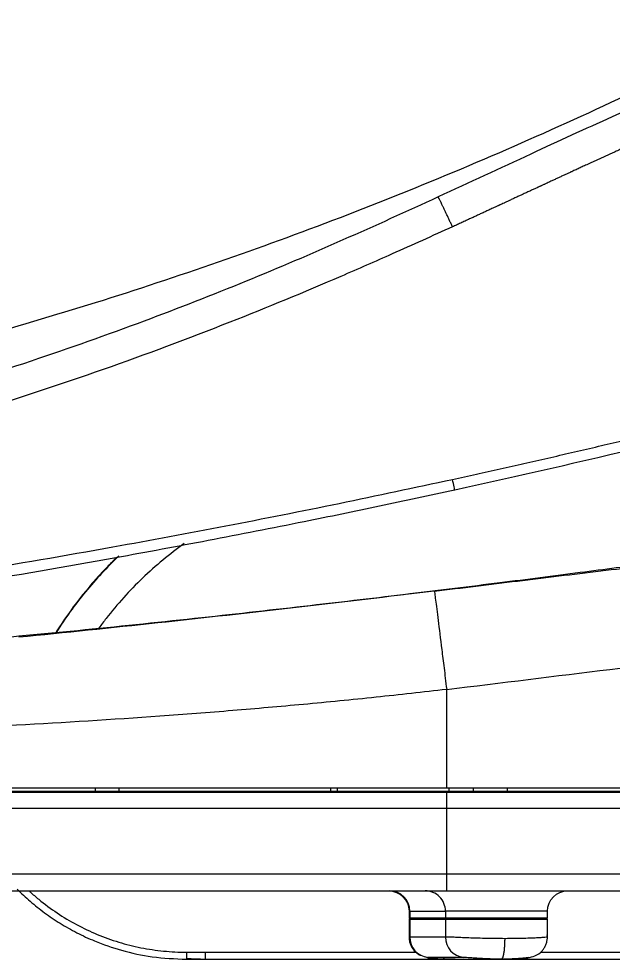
# Model space of a CAD drawing. Header units: millimetres. Extents: x 22 to 2359, y 6 to 1660.
# Drawn here: x 1841.7 to 1928.5, y 514.1 to 651.6 of the extents above; entities that cross this region are included whole.
import ezdxf

# ---------------------------------------------------------------- set-up
doc = ezdxf.new("R2010")
doc.units = ezdxf.units.MM
doc.layers.get('0').update_dxf_attribs({"linetype": 'CONTINUOUS'})

msp = doc.modelspace()

# ---------------------------------------------------------------- linework, layer by layer
for p, q in [((1904.19, 539.12), (1904.19, 553.55)), ((1904.19, 539.12), (1738.79, 539.12)), ((1852.88, 538.61), (1852.88, 539.11)), ((1856.34, 538.61), (1856.34, 539.11)), ((1887.26, 538.61), (1887.26, 539.11)), ((1888.23, 538.61), (1888.23, 539.11)), ((1952.6, 539.12), (1904.19, 539.12)), ((1904.19, 539.11), (1904.19, 539.12)), ((1904.52, 539.11), (1904.52, 538.61)), ((1908.08, 539.11), (1908.08, 538.61)), ((1913.08, 538.61), (1913.08, 539.11)), ((1904.19, 538.61), (1738.79, 538.61)), ((1904.19, 538.49), (1738.79, 538.49)), ((1952.58, 538.61), (1904.19, 538.61)), ((1904.19, 538.49), (1904.19, 538.61)), ((1952.57, 538.49), (1904.19, 538.49)), ((1904.19, 536.22), (1904.19, 538.49)), ((1739.14, 536.22), (1904.19, 536.22)), ((1904.19, 536.22), (1952.52, 536.22)), ((1904.19, 526.56), (1904.19, 536.22)), ((1904.19, 526.56), (1742.86, 526.56)), ((1952.18, 526.56), (1904.19, 526.56)), ((1904.19, 524.12), (1904.19, 526.56)), ((1745.05, 524.12), (1904.19, 524.12)), ((1904.19, 524.12), (1947.48, 524.12)), ((1898.69, 521.12), (1898.69, 520.12)), ((1898.81, 521.12), (1898.69, 521.12)), ((1898.81, 521.12), (1904.02, 521.12)), ((1898.81, 521.12), (1898.81, 520.12)), ((1904.02, 521.12), (1904.02, 520.12)), ((1918.9, 521.12), (1904.02, 521.12)), ((1918.9, 520.12), (1918.9, 521.12)), ((1898.81, 520.12), (1898.69, 520.12)), ((1898.69, 519.92), (1898.69, 517.12)), ((1898.69, 519.92), (1898.81, 519.92)), ((1904.02, 520.12), (1898.81, 520.12)), ((1904.02, 519.92), (1898.81, 519.92)), ((1898.81, 519.92), (1898.81, 517.36)), ((1918.9, 520.12), (1904.02, 520.12)), ((1904.02, 519.92), (1904.02, 517.36)), ((1918.9, 519.92), (1904.02, 519.92)), ((1918.9, 517.12), (1918.9, 519.92)), ((1904.02, 517.36), (1898.81, 517.36)), ((1868.92, 515.14), (1868.92, 514.12)), ((1868.92, 514.12), (1905.41, 514.12)), ((1906.65, 514.38), (1901.45, 514.38)), ((1905.41, 514.12), (1912.18, 514.12)), ((1912.19, 514.12), (1970.82, 514.12))]:
    msp.add_line(p, q)
at = {"extrusion": (0, 0, -1)}
for centre, start, end in [((-1895.69, 521.12), 90, 180), ((-1921.9, 521.12), 0, 90)]:
    msp.add_arc(centre, 3, start, end, dxfattribs=at)
for centre, start, end in [((1898.89, 519.92), 90, 180), ((1918.7, 519.92), 0, 90)]:
    msp.add_arc(centre, 0.2, start, end)
for centre, major_axis, ratio, start_param, end_param in [((1905.04, 584.2), (-0.32, 1.47), 0.00746, 3.141593, 4.746489), ((1895.85, 521.12), (0, 3), 0.984808, 4.712389, 6.283185), ((1901.06, 521.12), (0, -3), 0.984808, 1.570796, 3.141593), ((1899, 519.92), (0, -0.2), 0.984808, 3.141593, 4.712389), ((1904.21, 519.92), (0, -0.2), 0.984808, 3.141593, 4.712389), ((1901.76, 517.36), (0, -3), 0.984808, 4.712389, 6.175836), ((1906.97, 517.36), (0, -3), 0.984808, 4.712389, 6.175836), ((1915.83, 517.36), (0, 3), 0.984808, 3.248942, 3.398306)]:
    msp.add_ellipse(centre, major_axis=major_axis, ratio=ratio, start_param=start_param, end_param=end_param)
for points, degree, knots in [([(1952.86, 651.58), (1941.52, 645.63), (1918.58, 634.5), (1883.29, 620.07), (1847.37, 607.96), (1810.84, 598.19), (1773.71, 590.72), (1748.68, 587.3), (1736.09, 585.98)], 3, [0, 0, 0, 0, 0.16838, 0.335813, 0.501715, 0.667214, 0.833468, 1, 1, 1, 1]), ([(1952.67, 647.65), (1950.07, 646.6), (1944.74, 644.45), (1936.64, 640.97), (1927.19, 636.75), (1915.93, 631.56), (1907.47, 627.63), (1902.95, 625.54)], 3, [0, 0, 0, 0, 0.154813, 0.316735, 0.485715, 0.725507, 1, 1, 1, 1]), ([(1954.51, 643.18), (1951.62, 642.04), (1948.58, 640.78), (1945.68, 639.58), (1942.6, 638.25), (1939.68, 637), (1936.55, 635.62), (1933.65, 634.33), (1930.43, 632.88), (1927.55, 631.58), (1924.22, 630.05), (1921.54, 628.82), (1917.93, 627.14), (1916.69, 626.57), (1914.75, 625.67), (1912.02, 624.4), (1911.54, 624.18), (1907.69, 622.39), (1905.04, 621.17)], 2, [0, 0, 0, 0.125, 0.125, 0.25, 0.25, 0.375, 0.375, 0.5, 0.5, 0.625, 0.625, 0.75, 0.75, 0.8125, 0.8125, 0.875, 0.875, 1, 1, 1]), ([(1902.95, 625.54), (1898.32, 623.41), (1889.01, 619.17), (1874.72, 613.07), (1859.55, 607.13), (1842.88, 601.22), (1824.26, 595.38), (1804.51, 590.11), (1785.17, 585.83), (1768.19, 582.67), (1757.86, 581.02), (1753.31, 580.34)], 3, [0, 0, 0, 0, 0.095696, 0.192508, 0.293185, 0.403627, 0.527495, 0.664291, 0.794817, 0.909584, 1, 1, 1, 1]), ([(1905.04, 621.17), (1902.1, 619.85), (1896.69, 617.4), (1885.88, 612.65), (1865.76, 604.33), (1842.92, 596.27), (1820.17, 589.64), (1804.86, 585.68), (1788.48, 582.03), (1771.11, 578.67), (1758.89, 576.76), (1752.66, 575.78)], 3, [0, 0, 0, 0, 0.059675, 0.110237, 0.218691, 0.463436, 0.560161, 0.662619, 0.761112, 0.87817, 1, 1, 1, 1]), ([(1752.32, 559.72), (1755.7, 560.08), (1762.45, 560.8), (1772.63, 561.99), (1782.81, 563.24), (1793.01, 564.57), (1803.22, 565.98), (1817, 567.98), (1834.4, 570.71), (1853.93, 574.07), (1871.96, 577.44), (1888.51, 580.71), (1899.52, 583.07), (1905.04, 584.26)], 3, [0, 0, 0, 0, 0.067868, 0.135518, 0.202953, 0.270179, 0.337197, 0.404015, 0.54101, 0.677715, 0.784908, 0.892331, 1, 1, 1, 1]), ([(1752.93, 558.12), (1755.87, 558.44), (1762.29, 559.13), (1772.8, 560.34), (1784.98, 561.85), (1798.87, 563.7), (1811.94, 565.59), (1823.78, 567.41), (1837.75, 569.65), (1853.01, 572.29), (1869.54, 575.37), (1882.38, 577.89), (1894.38, 580.36), (1901.7, 581.95), (1905.36, 582.74)], 3, [0, 0, 0, 0, 0.059157, 0.129139, 0.209944, 0.301575, 0.40403, 0.467289, 0.534076, 0.677758, 0.765466, 0.856785, 0.928396, 1, 1, 1, 1]), ([(1865.85, 574.87), (1864.79, 574.11), (1862.7, 572.49), (1859.74, 569.86), (1856.98, 567), (1854.9, 564.53), (1853.75, 563.01), (1853.41, 562.54)], 3, [0, 0, 0, 0, 0.223162, 0.450043, 0.674956, 0.900437, 1, 1, 1, 1]), ([(1951.23, 574.37), (1948.7, 574.01), (1943.17, 573.23), (1933.96, 571.97), (1923.42, 570.58), (1911.57, 569.07), (1898.35, 567.44), (1883.78, 565.72), (1867.94, 563.95), (1851.26, 562.21), (1834.97, 560.67), (1820.76, 559.48), (1809.29, 558.65), (1800.44, 558.09), (1793.41, 557.71), (1787.24, 557.41), (1779.87, 557.09), (1770.34, 556.77), (1758.44, 556.51), (1746.64, 556.4), (1738.79, 556.4), (1735.52, 556.41)], 3, [0, 0, 0, 0, 0.04012, 0.085362, 0.133657, 0.186613, 0.245049, 0.309561, 0.380415, 0.457405, 0.535592, 0.60301, 0.653334, 0.694232, 0.726094, 0.75178, 0.782381, 0.830973, 0.887488, 0.952795, 1, 1, 1, 1]), ([(1902.38, 567.92), (1904.4, 568.16), (1908.45, 568.66), (1914.52, 569.4), (1920.6, 570.14), (1928.74, 571.13), (1938.98, 572.34), (1947.2, 573.18), (1951.33, 573.6)], 3, [0, 0, 0, 0, 0.123873, 0.247939, 0.372261, 0.496905, 0.747429, 1, 1, 1, 1]), ([(1856.06, 572.91), (1855.85, 572.71), (1855.18, 572.05), (1854.12, 570.96), (1852.97, 569.69), (1852, 568.57), (1851.22, 567.62), (1849.54, 565.5), (1848.21, 563.62), (1847.17, 561.96)], 3, [0, 0, 0, 0, 0.061779, 0.200106, 0.321504, 0.425973, 0.513513, 0.584125, 1, 1, 1, 1]), ([(1856.29, 573.05), (1854.58, 571.39), (1851.29, 567.89), (1848.48, 563.98), (1847.18, 561.93)], 3, [0, 0, 0, 0, 0.496151, 1, 1, 1, 1]), ([(1902.38, 567.92), (1902.39, 567.9), (1902.43, 567.6), (1902.6, 566.36), (1902.92, 563.85), (1903.36, 560.3), (1903.8, 556.75), (1904.05, 554.69), (1904.19, 553.55)], 3, [0, 0, 0, 0, 0.124879, 0.249896, 0.49993, 0.749964, 0.874981, 1, 1, 1, 1]), ([(1904.19, 553.55), (1900.75, 553.16), (1893.78, 552.37), (1883.36, 551.35), (1872.84, 550.43), (1858.86, 549.36), (1841.34, 548.26), (1820.46, 547.23), (1803.18, 546.54), (1789.45, 546.04), (1775.81, 545.57), (1762.72, 545.13), (1749.29, 544.68), (1742.63, 544.46), (1738.85, 544.34)], 3, [0, 0, 0, 0, 0.061484, 0.12463, 0.186035, 0.249408, 0.374372, 0.499589, 0.624745, 0.68723, 0.749686, 0.874687, 0.928953, 1, 1, 1, 1]), ([(1952.6, 539.11), (1948.29, 539.11), (1941.83, 539.11), (1934.29, 539.11), (1929.98, 539.11), (1925.68, 539.11), (1920.29, 539.11), (1911.68, 539.11), (1903.06, 539.11), (1894.46, 539.11), (1885.87, 539.11), (1875.14, 539.11), (1862.3, 539.11), (1849.49, 539.11), (1836.72, 539.11), (1823.97, 539.11), (1811.26, 539.11), (1798.57, 539.11), (1789.08, 539.11), (1783.29, 539.11), (1781.45, 539.11), (1780.39, 539.11), (1777.77, 539.11), (1771.21, 539.11), (1762.89, 539.11), (1755.66, 539.11), (1751.54, 539.11), (1745.38, 539.11), (1738.26, 539.11), (1730.22, 539.11), (1724.25, 539.11), (1718.35, 539.11), (1712.51, 539.11), (1706.74, 539.11), (1701.04, 539.11), (1697.05, 539.11), (1694.73, 539.11), (1693.8, 539.11), (1692.17, 539.11), (1688.96, 539.11), (1684.45, 539.11), (1679.16, 539.11), (1673.99, 539.11), (1668.94, 539.11), (1664.01, 539.11), (1659.2, 539.11), (1654.52, 539.11), (1651.09, 539.11), (1648.84, 539.11), (1647.35, 539.11), (1645.5, 539.11), (1643.33, 539.11), (1641.55, 539.11), (1640.32, 539.11), (1639.62, 539.11), (1638.59, 539.11), (1636.39, 539.11), (1633.16, 539.11), (1629.54, 539.11), (1626.19, 539.11), (1623.1, 539.11), (1620.29, 539.11), (1617.73, 539.11), (1616.16, 539.11), (1615.35, 539.11), (1615.17, 539.11), (1614.87, 539.11), (1614.27, 539.11), (1613.14, 539.11), (1611.71, 539.11), (1610.28, 539.11), (1609.13, 539.11), (1608.26, 539.11), (1607.66, 539.11), (1607.4, 539.11), (1607.34, 539.11), (1607.34, 539.11), (1607.34, 539.11)], 3, [0, 0, 0, 0, 0.029582, 0.044373, 0.051768, 0.059164, 0.073955, 0.088746, 0.118328, 0.133119, 0.147909, 0.177491, 0.207073, 0.236655, 0.266237, 0.295819, 0.325401, 0.354983, 0.384565, 0.39196, 0.395658, 0.397507, 0.399356, 0.414147, 0.443728, 0.458519, 0.465915, 0.47331, 0.502892, 0.517683, 0.532474, 0.547265, 0.562056, 0.576847, 0.591638, 0.606429, 0.608278, 0.610127, 0.613824, 0.62122, 0.636011, 0.650802, 0.665593, 0.680384, 0.695175, 0.709966, 0.724756, 0.739547, 0.743245, 0.746943, 0.754338, 0.761734, 0.769129, 0.772827, 0.774676, 0.776525, 0.78392, 0.798711, 0.813502, 0.828293, 0.843084, 0.857875, 0.872666, 0.887457, 0.888381, 0.889306, 0.891155, 0.894852, 0.902248, 0.917039, 0.93183, 0.946621, 0.961412, 0.976203, 0.990994, 0.998389, 1, 1, 1, 1]), ([(1841.44, 524.37), (1842.07, 523.77), (1843.35, 522.54), (1845.46, 520.87), (1847.73, 519.33), (1850.17, 517.95), (1853.15, 516.57), (1856.81, 515.31), (1861.3, 514.32), (1864.5, 514.19), (1866.17, 514.12)], 3, [0, 0, 0, 0, 0.095518, 0.193249, 0.293181, 0.395334, 0.49972, 0.651212, 0.817959, 1, 1, 1, 1]), ([(1843.27, 524.03), (1843.3, 524.01), (1843.73, 523.61), (1845.02, 522.5), (1847.25, 520.84), (1850.12, 519.12), (1853.13, 517.69), (1856.28, 516.56), (1859.52, 515.75), (1862.28, 515.34), (1864.5, 515.17), (1865.61, 515.15), (1866.17, 515.14)], 3, [0, 0, 0, 0, 0.004415, 0.070766, 0.20337, 0.336, 0.468702, 0.601475, 0.734301, 0.867149, 0.933433, 1, 1, 1, 1]), ([(1898.71, 517.69), (1898.68, 517.38), (1898.7, 516.91), (1898.88, 516.27), (1899.12, 515.78), (1899.46, 515.33), (1899.86, 514.96), (1900.16, 514.78), (1900.3, 514.71)], 3, [0, 0, 0, 0, 0.245306, 0.381178, 0.528877, 0.68822, 0.853861, 1, 1, 1, 1]), ([(1912.71, 517.12), (1912.23, 517.12), (1911.26, 517.13), (1909.78, 517.15), (1908.36, 517.19), (1907.07, 517.24), (1905.95, 517.29), (1905.03, 517.33), (1904.35, 517.36), (1904.13, 517.36), (1904.02, 517.36)], 3, [0, 0, 0, 0, 0.121325, 0.249821, 0.374842, 0.500029, 0.625267, 0.750306, 0.878447, 1, 1, 1, 1]), ([(1918.9, 517.36), (1918.9, 517.35), (1918.88, 517.35), (1918.73, 517.32), (1918.31, 517.29), (1917.59, 517.24), (1916.62, 517.19), (1915.45, 517.15), (1914.13, 517.13), (1913.17, 517.12), (1912.71, 517.12)], 3, [0, 0, 0, 0, 0.059323, 0.156292, 0.29689, 0.437718, 0.578491, 0.719075, 0.863568, 1, 1, 1, 1]), ([(1914.17, 514.18), (1914.41, 514.18), (1915.52, 514.25), (1916.74, 514.4), (1917.69, 514.9), (1918.16, 515.37), (1918.46, 515.78), (1918.69, 516.24), (1918.89, 516.9), (1918.92, 517.37), (1918.88, 517.69)], 3, [0, 0, 0, 0, 0.098734, 0.466372, 0.625986, 0.692591, 0.75411, 0.814587, 0.876159, 1, 1, 1, 1]), ([(1901.45, 514.38), (1901.41, 514.38), (1901.34, 514.37), (1901.48, 514.34), (1901.78, 514.3), (1902.26, 514.25), (1902.89, 514.2), (1903.64, 514.16), (1904.49, 514.13), (1905.1, 514.12), (1905.41, 514.12)], 3, [0, 0, 0, 0, 0.120435, 0.241746, 0.364436, 0.488948, 0.615092, 0.742552, 0.871148, 1, 1, 1, 1]), ([(1905.41, 514.12), (1905.1, 514.12), (1904.49, 514.13), (1903.92, 514.15), (1903.66, 514.16), (1903.66, 514.16)], 3, [0, 0, 0, 0, 0.500541, 0.999987, 1, 1, 1, 1]), ([(1912.18, 514.12), (1911.87, 514.12), (1911.25, 514.13), (1910.31, 514.16), (1909.41, 514.2), (1908.58, 514.25), (1907.87, 514.3), (1907.29, 514.34), (1906.86, 514.37), (1906.72, 514.38), (1906.65, 514.38)], 3, [0, 0, 0, 0, 0.128875, 0.257468, 0.384927, 0.51107, 0.635581, 0.758274, 0.87959, 1, 1, 1, 1]), ([(1916.15, 514.38), (1916.18, 514.38), (1916.25, 514.37), (1916.12, 514.34), (1915.81, 514.3), (1915.33, 514.25), (1914.71, 514.2), (1913.95, 514.16), (1913.1, 514.13), (1912.49, 514.12), (1912.18, 514.12)], 3, [0, 0, 0, 0, 0.120435, 0.241748, 0.364439, 0.488951, 0.615095, 0.742554, 0.871149, 1, 1, 1, 1]), ([(1912.18, 514.12), (1912.49, 514.12), (1913.1, 514.13), (1913.76, 514.15), (1914.11, 514.17), (1914.19, 514.17)], 3, [0, 0, 0, 0, 0.431674, 0.862402, 1, 1, 1, 1]), ([(1912.6, 514.12), (1912.98, 514.12), (1929.87, 514.12), (1947.7, 514.12), (1965.15, 514.12), (1966.08, 514.12)], 3, [0, 0, 0, 0, 0.021026, 0.947954, 1, 1, 1, 1])]:
    msp.add_open_spline(points, degree=degree, knots=knots)
for points, weights in [([(1905.04, 621.17), (1903.87, 623.71), (1903.02, 625.49), (1902.95, 625.54)], [1.15812581562, 0.947291661212, 0.947291394795, 1.15812501637]), ([(1912.18, 514.12), (1912.49, 514.12), (1912.71, 515.36), (1912.71, 517.12)], [1.17157255306, 0.942809058869, 0.942809148981, 1.17157282339]), ([(1866.17, 515.14), (1866.17, 514.55), (1866.17, 514.12), (1866.17, 514.12)], [1.17742418894, 0.940858603628, 0.940858603687, 1.17742418912])]:
    msp.add_rational_spline(points, weights, degree=3)
for points, degree in [([(1905.04, 584.26), (1918.98, 587.3), (1932.86, 590.64)], 2), ([(1905.36, 582.74), (1914.66, 584.77), (1923.95, 586.9), (1933.21, 589.13)], 3), ([(1902.38, 567.92), (1888.92, 566.29), (1875.47, 564.73), (1861.98, 563.27)], 3), ([(1861.98, 563.27), (1855.23, 562.55), (1848.47, 561.85), (1841.7, 561.17)], 3), ([(1904.19, 553.55), (1920.09, 555.48), (1935.97, 557.56), (1951.9, 559.16)], 3), ([(1866.17, 515.14), (1877.34, 515.14), (1888.52, 515.14), (1899.7, 515.14)], 3), ([(1866.17, 514.25), (1867.08, 514.19), (1868, 514.16), (1868.92, 514.12)], 3), ([(1866.17, 514.12), (1879.11, 514.12), (1892.05, 514.12), (1905, 514.12)], 3), ([(1901.34, 514.35), (1901.61, 514.3), (1901.87, 514.28), (1902.13, 514.3)], 3), ([(1917.91, 515.14), (1933.97, 515.14), (1950.02, 515.13), (1966.08, 515.13)], 3)]:
    msp.add_open_spline(points, degree=degree)

doc.saveas('drawing.dxf')
